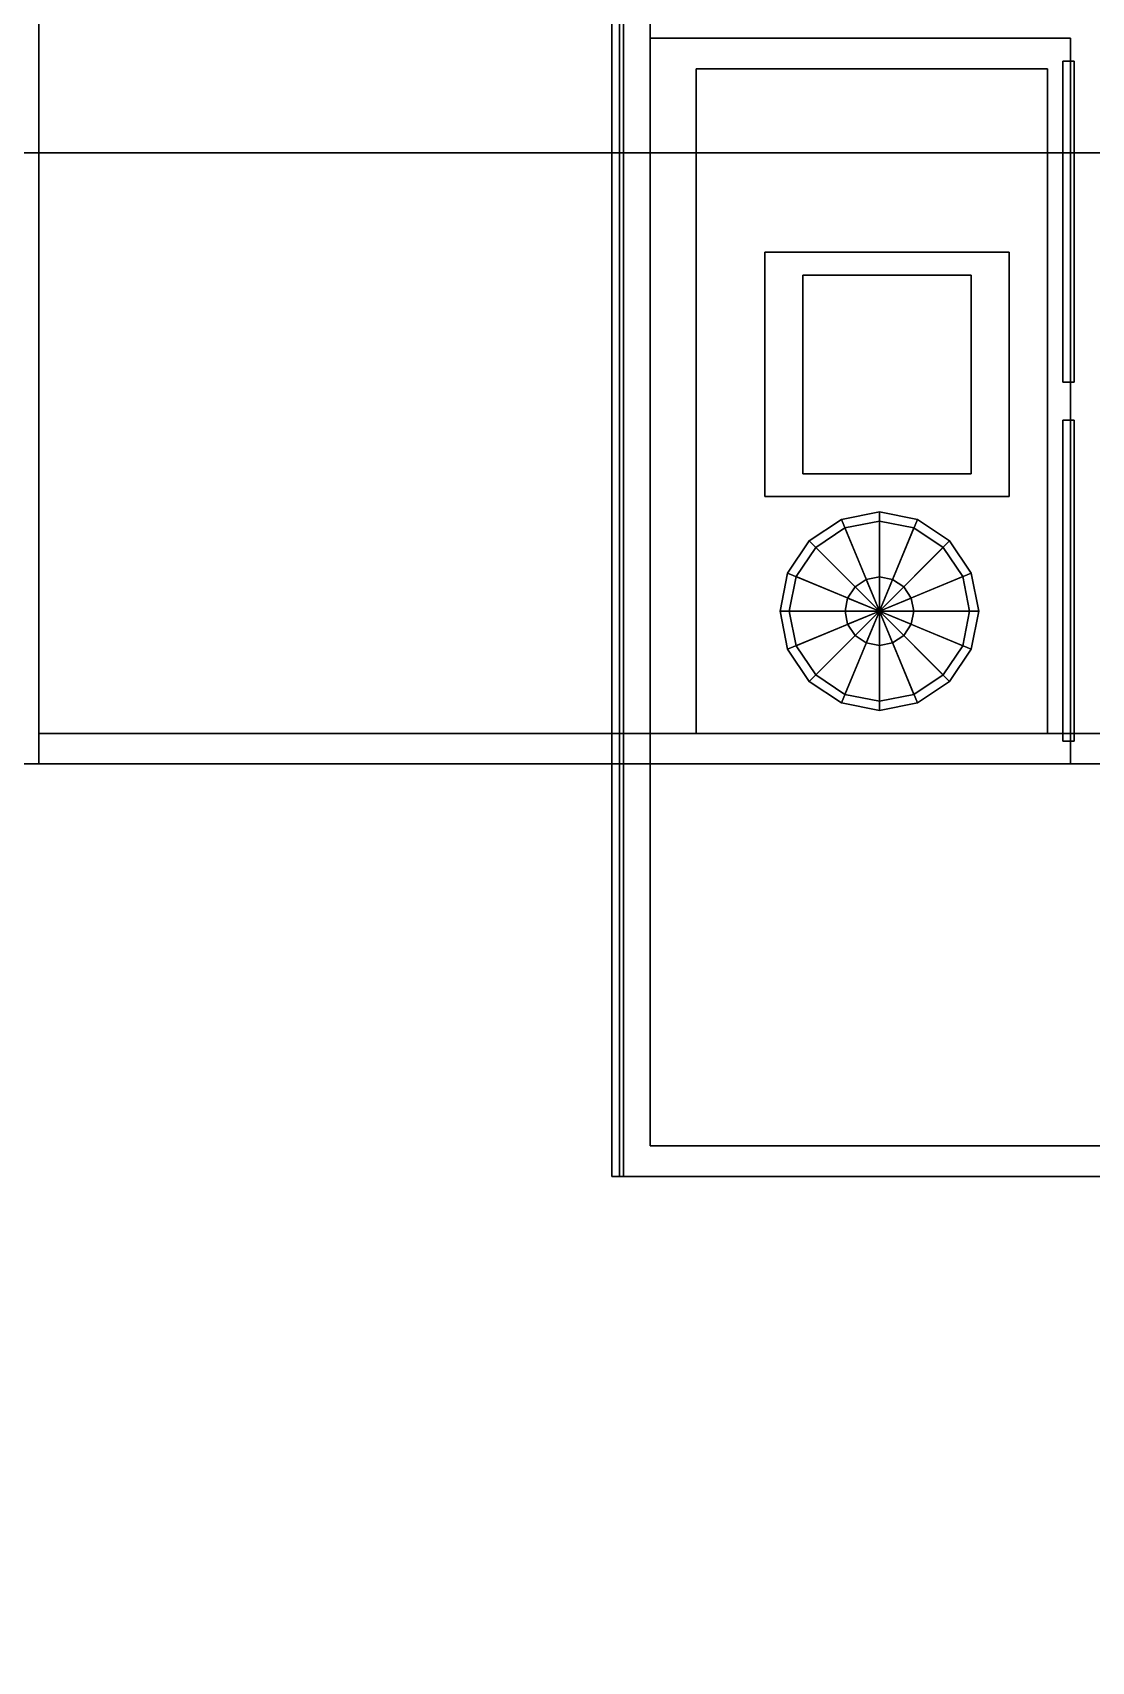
# Model space of a CAD drawing. Header units: millimetres. Extents: x -8000 to 18500, y -500 to 32500.
# Drawn here: x 1192 to 2578, y 2825 to 4958 of the extents above; entities that cross this region are included whole.
import ezdxf

# ---------------------------------------------------------------- set-up
doc = ezdxf.new("R2010")
doc.units = ezdxf.units.MM
for name, color, linetype in [('3D-BARISTA-BAR', 7, 'Continuous'), ('3D-COLUMNS', 7, 'Continuous'), ('3D-FINISH', 7, 'Continuous'), ('3D-GLAZING', 7, 'Continuous'), ('3D-LIGHTS', 7, 'Continuous'), ('3D-ROOF', 7, 'Continuous'), ('3D-SLABS', 7, 'Continuous')]:
    doc.layers.add(name, color=color, linetype=linetype)

msp = doc.modelspace()

# ---------------------------------------------------------------- linework, layer by layer
at = {"layer": '3D-BARISTA-BAR', "color": 7}
for points in [[(1960, 3460, 1460), (1960, 7040, 1460), (2640, 7040, 1460), (2640, 3460, 1460)], [(1960, 3460, 1460), (1960, 3460, 1510), (1960, 7040, 1510), (1960, 7040, 1460)], [(1960, 3460, 1510), (2640, 3460, 1510), (2640, 7040, 1510), (1960, 7040, 1510)], [(2000, 3500, 600), (2000, 7000, 600), (2600, 7000, 600), (2600, 3500, 600)], [(2000, 3500, 600), (2000, 3500, 1460), (2000, 7000, 1460), (2000, 7000, 600)], [(2000, 3500, 1460), (2600, 3500, 1460), (2600, 7000, 1460), (2000, 7000, 1460)], [(2000, 4000, 600), (2000, 4950, 600), (2550, 4950, 600), (2550, 4000, 600)], [(2000, 4950, 600), (2000, 4950, 1440), (2550, 4950, 1440), (2550, 4950, 600)], [(2000, 4000, 600), (2000, 4000, 1440), (2000, 4950, 1440), (2000, 4950, 600)], [(2000, 4000, 1440), (2550, 4000, 1440), (2550, 4950, 1440), (2000, 4950, 1440)], [(2550, 4000, 600), (2550, 4950, 600), (2550, 4950, 1440), (2550, 4000, 1440)], [(2060, 4040, 1020), (2060, 4910, 1020), (2520, 4910, 1020), (2520, 4040, 1020)], [(2060, 4910, 1020), (2060, 4910, 1035), (2520, 4910, 1035), (2520, 4910, 1020)], [(2060, 4040, 1020), (2060, 4040, 1035), (2060, 4910, 1035), (2060, 4910, 1020)], [(2060, 4040, 1035), (2520, 4040, 1035), (2520, 4910, 1035), (2060, 4910, 1035)], [(2520, 4040, 1020), (2520, 4910, 1020), (2520, 4910, 1035), (2520, 4040, 1035)], [(2540, 4500, 640), (2540, 4920, 640), (2555, 4920, 640), (2555, 4500, 640)], [(2540, 4920, 640), (2540, 4920, 1400), (2555, 4920, 1400), (2555, 4920, 640)], [(2540, 4500, 640), (2540, 4500, 1400), (2540, 4920, 1400), (2540, 4920, 640)], [(2540, 4500, 1400), (2555, 4500, 1400), (2555, 4920, 1400), (2540, 4920, 1400)], [(2555, 4500, 640), (2555, 4920, 640), (2555, 4920, 1400), (2555, 4500, 1400)], [(2150, 4350, 1510), (2150, 4670, 1510), (2470, 4670, 1510), (2470, 4350, 1510)], [(2150, 4670, 1510), (2150, 4670, 1690), (2470, 4670, 1690), (2470, 4670, 1510)], [(2150, 4350, 1510), (2150, 4350, 1690), (2150, 4670, 1690), (2150, 4670, 1510)], [(2150, 4350, 1690), (2470, 4350, 1690), (2470, 4670, 1690), (2150, 4670, 1690)], [(2470, 4350, 1510), (2470, 4670, 1510), (2470, 4670, 1690), (2470, 4350, 1690)], [(2200, 4380, 1690), (2200, 4640, 1690), (2420, 4640, 1690), (2420, 4380, 1690)], [(2200, 4640, 1690), (2200, 4640, 1710), (2420, 4640, 1710), (2420, 4640, 1690)], [(2200, 4380, 1690), (2200, 4380, 1710), (2200, 4640, 1710), (2200, 4640, 1690)], [(2200, 4380, 1710), (2420, 4380, 1710), (2420, 4640, 1710), (2200, 4640, 1710)], [(2420, 4380, 1690), (2420, 4640, 1690), (2420, 4640, 1710), (2420, 4380, 1710)], [(2540, 4500, 640), (2555, 4500, 640), (2555, 4500, 1400), (2540, 4500, 1400)], [(2540, 4030, 640), (2540, 4450, 640), (2555, 4450, 640), (2555, 4030, 640)], [(2540, 4450, 640), (2540, 4450, 1400), (2555, 4450, 1400), (2555, 4450, 640)], [(2540, 4030, 640), (2540, 4030, 1400), (2540, 4450, 1400), (2540, 4450, 640)], [(2540, 4030, 1400), (2555, 4030, 1400), (2555, 4450, 1400), (2540, 4450, 1400)], [(2555, 4030, 640), (2555, 4450, 640), (2555, 4450, 1400), (2555, 4030, 1400)], [(2200, 4380, 1690), (2420, 4380, 1690), (2420, 4380, 1710), (2200, 4380, 1710)], [(2150, 4350, 1510), (2470, 4350, 1510), (2470, 4350, 1690), (2150, 4350, 1690)], [(2060, 4040, 1020), (2520, 4040, 1020), (2520, 4040, 1035), (2060, 4040, 1035)], [(2540, 4030, 640), (2555, 4030, 640), (2555, 4030, 1400), (2540, 4030, 1400)], [(2000, 4000, 600), (2550, 4000, 600), (2550, 4000, 1440), (2000, 4000, 1440)], [(2000, 3500, 600), (2600, 3500, 600), (2600, 3500, 1460), (2000, 3500, 1460)], [(1960, 3460, 1460), (2640, 3460, 1460), (2640, 3460, 1510), (1960, 3460, 1510)]]:
    msp.add_3dface(points, dxfattribs=at)
at = {"layer": '3D-COLUMNS', "color": 7}
for points in [[(0, 4800, 3600), (0, 5200, 3600), (10000, 5200, 3600), (10000, 4800, 3600)], [(0, 4800, 3800), (10000, 4800, 3800), (10000, 5200, 3800), (0, 5200, 3800)], [(0, 4800, 3600), (10000, 4800, 3600), (10000, 4800, 3800), (0, 4800, 3800)]]:
    msp.add_3dface(points, dxfattribs=at)
at = {"layer": '3D-FINISH', "color": 7}
for points in [[(200, 200, 590), (200, 9800, 590), (9800, 9800, 590), (9800, 200, 590)], [(200, 200, 600), (9800, 200, 600), (9800, 9800, 600), (200, 9800, 600)], [(200, 200, 3990), (200, 9800, 3990), (9800, 9800, 3990), (9800, 200, 3990)], [(200, 200, 4000), (9800, 200, 4000), (9800, 9800, 4000), (200, 9800, 4000)]]:
    msp.add_3dface(points, dxfattribs=at)
at = {"layer": '3D-GLAZING', "color": 7}
for points in [[(1200, 4000, 4000), (1200, 4040, 4000), (3800, 4040, 4000), (3800, 4000, 4000)], [(1200, 4040, 4000), (1200, 4040, 5100), (3800, 4040, 5100), (3800, 4040, 4000)], [(1200, 4000, 4000), (1200, 4000, 5100), (1200, 4040, 5100), (1200, 4040, 4000)], [(1200, 4000, 5100), (3800, 4000, 5100), (3800, 4040, 5100), (1200, 4040, 5100)], [(1200, 4000, 4000), (3800, 4000, 4000), (3800, 4000, 5100), (1200, 4000, 5100)]]:
    msp.add_3dface(points, dxfattribs=at)
at = {"layer": '3D-LIGHTS', "color": 7}
for points in [[(1950, 3460, 1450), (1950, 7040, 1450), (1965, 7040, 1450), (1965, 3460, 1450)], [(1950, 3460, 1450), (1950, 3460, 1462), (1950, 7040, 1462), (1950, 7040, 1450)], [(1950, 3460, 1462), (1965, 3460, 1462), (1965, 7040, 1462), (1950, 7040, 1462)], [(1965, 3460, 1450), (1965, 7040, 1450), (1965, 7040, 1462), (1965, 3460, 1462)], [(2300, 4330, 2640), (2250.3, 4320.1, 2640), (2250.3, 4320.1, 2800), (2300, 4330, 2800)], [(2300, 4200, 2800), (2300, 4330, 2800), (2250.3, 4320.1, 2800), (2300, 4200, 2800)], [(2300, 4200, 2640), (2250.3, 4320.1, 2640), (2300, 4330, 2640), (2300, 4200, 2640)], [(2349.7, 4320.1, 2640), (2300, 4330, 2640), (2300, 4330, 2800), (2349.7, 4320.1, 2800)], [(2300, 4200, 2800), (2349.7, 4320.1, 2800), (2300, 4330, 2800), (2300, 4200, 2800)], [(2300, 4200, 2640), (2300, 4330, 2640), (2349.7, 4320.1, 2640), (2300, 4200, 2640)], [(2250.3, 4320.1, 2640), (2208.1, 4291.9, 2640), (2208.1, 4291.9, 2800), (2250.3, 4320.1, 2800)], [(2300, 4200, 2800), (2250.3, 4320.1, 2800), (2208.1, 4291.9, 2800), (2300, 4200, 2800)], [(2300, 4200, 2640), (2208.1, 4291.9, 2640), (2250.3, 4320.1, 2640), (2300, 4200, 2640)], [(2254.8, 4309, 2648), (2216.6, 4283.4, 2648), (2216.6, 4283.4, 2666), (2254.8, 4309, 2666)], [(2300, 4200, 2666), (2254.8, 4309, 2666), (2216.6, 4283.4, 2666), (2300, 4200, 2666)], [(2300, 4200, 2648), (2216.6, 4283.4, 2648), (2254.8, 4309, 2648), (2300, 4200, 2648)], [(2300, 4318, 2648), (2254.8, 4309, 2648), (2254.8, 4309, 2666), (2300, 4318, 2666)], [(2300, 4200, 2666), (2300, 4318, 2666), (2254.8, 4309, 2666), (2300, 4200, 2666)], [(2300, 4200, 2648), (2254.8, 4309, 2648), (2300, 4318, 2648), (2300, 4200, 2648)], [(2300, 4200, 2800), (2391.9, 4291.9, 2800), (2349.7, 4320.1, 2800), (2300, 4200, 2800)], [(2300, 4200, 2640), (2349.7, 4320.1, 2640), (2391.9, 4291.9, 2640), (2300, 4200, 2640)], [(2345.2, 4309, 2648), (2300, 4318, 2648), (2300, 4318, 2666), (2345.2, 4309, 2666)], [(2300, 4200, 2666), (2345.2, 4309, 2666), (2300, 4318, 2666), (2300, 4200, 2666)], [(2300, 4200, 2648), (2300, 4318, 2648), (2345.2, 4309, 2648), (2300, 4200, 2648)], [(2300, 4200, 2666), (2383.4, 4283.4, 2666), (2345.2, 4309, 2666), (2300, 4200, 2666)], [(2300, 4200, 2648), (2345.2, 4309, 2648), (2383.4, 4283.4, 2648), (2300, 4200, 2648)], [(2383.4, 4283.4, 2648), (2345.2, 4309, 2648), (2345.2, 4309, 2666), (2383.4, 4283.4, 2666)], [(2391.9, 4291.9, 2640), (2349.7, 4320.1, 2640), (2349.7, 4320.1, 2800), (2391.9, 4291.9, 2800)], [(2208.1, 4291.9, 2640), (2179.9, 4249.7, 2640), (2179.9, 4249.7, 2800), (2208.1, 4291.9, 2800)], [(2300, 4200, 2800), (2208.1, 4291.9, 2800), (2179.9, 4249.7, 2800), (2300, 4200, 2800)], [(2300, 4200, 2640), (2179.9, 4249.7, 2640), (2208.1, 4291.9, 2640), (2300, 4200, 2640)], [(2300, 4200, 2800), (2420.1, 4249.7, 2800), (2391.9, 4291.9, 2800), (2300, 4200, 2800)], [(2300, 4200, 2640), (2391.9, 4291.9, 2640), (2420.1, 4249.7, 2640), (2300, 4200, 2640)], [(2420.1, 4249.7, 2640), (2391.9, 4291.9, 2640), (2391.9, 4291.9, 2800), (2420.1, 4249.7, 2800)], [(2216.6, 4283.4, 2648), (2191, 4245.2, 2648), (2191, 4245.2, 2666), (2216.6, 4283.4, 2666)], [(2300, 4200, 2666), (2216.6, 4283.4, 2666), (2191, 4245.2, 2666), (2300, 4200, 2666)], [(2300, 4200, 2648), (2191, 4245.2, 2648), (2216.6, 4283.4, 2648), (2300, 4200, 2648)], [(2300, 4200, 2666), (2409, 4245.2, 2666), (2383.4, 4283.4, 2666), (2300, 4200, 2666)], [(2300, 4200, 2648), (2383.4, 4283.4, 2648), (2409, 4245.2, 2648), (2300, 4200, 2648)], [(2409, 4245.2, 2648), (2383.4, 4283.4, 2648), (2383.4, 4283.4, 2666), (2409, 4245.2, 2666)], [(2179.9, 4249.7, 2640), (2170, 4200, 2640), (2170, 4200, 2800), (2179.9, 4249.7, 2800)], [(2300, 4200, 2800), (2179.9, 4249.7, 2800), (2170, 4200, 2800), (2300, 4200, 2800)], [(2300, 4200, 2640), (2170, 4200, 2640), (2179.9, 4249.7, 2640), (2300, 4200, 2640)], [(2191, 4245.2, 2648), (2182, 4200, 2648), (2182, 4200, 2666), (2191, 4245.2, 2666)], [(2300, 4200, 2666), (2191, 4245.2, 2666), (2182, 4200, 2666), (2300, 4200, 2666)], [(2300, 4200, 2648), (2182, 4200, 2648), (2191, 4245.2, 2648), (2300, 4200, 2648)], [(2300, 4245, 3780), (2282.8, 4241.6, 3780), (2282.8, 4241.6, 3800), (2300, 4245, 3800)], [(2300, 4200, 3800), (2300, 4245, 3800), (2282.8, 4241.6, 3800), (2300, 4200, 3800)], [(2300, 4200, 3780), (2282.8, 4241.6, 3780), (2300, 4245, 3780), (2300, 4200, 3780)], [(2300, 4200, 2800), (2430, 4200, 2800), (2420.1, 4249.7, 2800), (2300, 4200, 2800)], [(2300, 4200, 2640), (2420.1, 4249.7, 2640), (2430, 4200, 2640), (2300, 4200, 2640)], [(2300, 4200, 2666), (2418, 4200, 2666), (2409, 4245.2, 2666), (2300, 4200, 2666)], [(2300, 4200, 2648), (2409, 4245.2, 2648), (2418, 4200, 2648), (2300, 4200, 2648)], [(2317.2, 4241.6, 3780), (2300, 4245, 3780), (2300, 4245, 3800), (2317.2, 4241.6, 3800)], [(2300, 4200, 3800), (2317.2, 4241.6, 3800), (2300, 4245, 3800), (2300, 4200, 3800)], [(2300, 4200, 3780), (2300, 4245, 3780), (2317.2, 4241.6, 3780), (2300, 4200, 3780)], [(2418, 4200, 2648), (2409, 4245.2, 2648), (2409, 4245.2, 2666), (2418, 4200, 2666)], [(2430, 4200, 2640), (2420.1, 4249.7, 2640), (2420.1, 4249.7, 2800), (2430, 4200, 2800)], [(2268.2, 4231.8, 3780), (2258.4, 4217.2, 3780), (2258.4, 4217.2, 3800), (2268.2, 4231.8, 3800)], [(2300, 4200, 3800), (2268.2, 4231.8, 3800), (2258.4, 4217.2, 3800), (2300, 4200, 3800)], [(2300, 4200, 3780), (2258.4, 4217.2, 3780), (2268.2, 4231.8, 3780), (2300, 4200, 3780)], [(2282.8, 4241.6, 3780), (2268.2, 4231.8, 3780), (2268.2, 4231.8, 3800), (2282.8, 4241.6, 3800)], [(2300, 4200, 3800), (2282.8, 4241.6, 3800), (2268.2, 4231.8, 3800), (2300, 4200, 3800)], [(2300, 4200, 3780), (2268.2, 4231.8, 3780), (2282.8, 4241.6, 3780), (2300, 4200, 3780)], [(2300, 4200, 3800), (2331.8, 4231.8, 3800), (2317.2, 4241.6, 3800), (2300, 4200, 3800)], [(2300, 4200, 3780), (2317.2, 4241.6, 3780), (2331.8, 4231.8, 3780), (2300, 4200, 3780)], [(2300, 4200, 3800), (2341.6, 4217.2, 3800), (2331.8, 4231.8, 3800), (2300, 4200, 3800)], [(2300, 4200, 3780), (2331.8, 4231.8, 3780), (2341.6, 4217.2, 3780), (2300, 4200, 3780)], [(2331.8, 4231.8, 3780), (2317.2, 4241.6, 3780), (2317.2, 4241.6, 3800), (2331.8, 4231.8, 3800)], [(2341.6, 4217.2, 3780), (2331.8, 4231.8, 3780), (2331.8, 4231.8, 3800), (2341.6, 4217.2, 3800)], [(2258.4, 4217.2, 3780), (2255, 4200, 3780), (2255, 4200, 3800), (2258.4, 4217.2, 3800)], [(2300, 4200, 3800), (2258.4, 4217.2, 3800), (2255, 4200, 3800), (2300, 4200, 3800)], [(2300, 4200, 3780), (2255, 4200, 3780), (2258.4, 4217.2, 3780), (2300, 4200, 3780)], [(2296.3, 4201.5, 2800), (2296, 4200, 2800), (2296, 4200, 3780), (2296.3, 4201.5, 3780)], [(2300, 4200, 3780), (2296.3, 4201.5, 3780), (2296, 4200, 3780), (2300, 4200, 3780)], [(2300, 4200, 2800), (2296, 4200, 2800), (2296.3, 4201.5, 2800), (2300, 4200, 2800)], [(2297.2, 4202.8, 2800), (2296.3, 4201.5, 2800), (2296.3, 4201.5, 3780), (2297.2, 4202.8, 3780)], [(2300, 4200, 3780), (2297.2, 4202.8, 3780), (2296.3, 4201.5, 3780), (2300, 4200, 3780)], [(2300, 4200, 2800), (2296.3, 4201.5, 2800), (2297.2, 4202.8, 2800), (2300, 4200, 2800)], [(2298.5, 4203.7, 2800), (2297.2, 4202.8, 2800), (2297.2, 4202.8, 3780), (2298.5, 4203.7, 3780)], [(2300, 4200, 3780), (2298.5, 4203.7, 3780), (2297.2, 4202.8, 3780), (2300, 4200, 3780)], [(2300, 4200, 2800), (2297.2, 4202.8, 2800), (2298.5, 4203.7, 2800), (2300, 4200, 2800)], [(2300, 4204, 2800), (2298.5, 4203.7, 2800), (2298.5, 4203.7, 3780), (2300, 4204, 3780)], [(2300, 4200, 3780), (2300, 4204, 3780), (2298.5, 4203.7, 3780), (2300, 4200, 3780)], [(2300, 4200, 2800), (2298.5, 4203.7, 2800), (2300, 4204, 2800), (2300, 4200, 2800)], [(2300, 4200, 3800), (2345, 4200, 3800), (2341.6, 4217.2, 3800), (2300, 4200, 3800)], [(2300, 4200, 3780), (2341.6, 4217.2, 3780), (2345, 4200, 3780), (2300, 4200, 3780)], [(2301.5, 4203.7, 2800), (2300, 4204, 2800), (2300, 4204, 3780), (2301.5, 4203.7, 3780)], [(2300, 4200, 3780), (2301.5, 4203.7, 3780), (2300, 4204, 3780), (2300, 4200, 3780)], [(2300, 4200, 2800), (2300, 4204, 2800), (2301.5, 4203.7, 2800), (2300, 4200, 2800)], [(2300, 4200, 3780), (2302.8, 4202.8, 3780), (2301.5, 4203.7, 3780), (2300, 4200, 3780)], [(2300, 4200, 2800), (2301.5, 4203.7, 2800), (2302.8, 4202.8, 2800), (2300, 4200, 2800)], [(2300, 4200, 3780), (2303.7, 4201.5, 3780), (2302.8, 4202.8, 3780), (2300, 4200, 3780)], [(2300, 4200, 2800), (2302.8, 4202.8, 2800), (2303.7, 4201.5, 2800), (2300, 4200, 2800)], [(2300, 4200, 3780), (2304, 4200, 3780), (2303.7, 4201.5, 3780), (2300, 4200, 3780)], [(2300, 4200, 2800), (2303.7, 4201.5, 2800), (2304, 4200, 2800), (2300, 4200, 2800)], [(2302.8, 4202.8, 2800), (2301.5, 4203.7, 2800), (2301.5, 4203.7, 3780), (2302.8, 4202.8, 3780)], [(2303.7, 4201.5, 2800), (2302.8, 4202.8, 2800), (2302.8, 4202.8, 3780), (2303.7, 4201.5, 3780)], [(2304, 4200, 2800), (2303.7, 4201.5, 2800), (2303.7, 4201.5, 3780), (2304, 4200, 3780)], [(2345, 4200, 3780), (2341.6, 4217.2, 3780), (2341.6, 4217.2, 3800), (2345, 4200, 3800)], [(2170, 4200, 2640), (2179.9, 4150.3, 2640), (2179.9, 4150.3, 2800), (2170, 4200, 2800)], [(2300, 4200, 2800), (2170, 4200, 2800), (2179.9, 4150.3, 2800), (2300, 4200, 2800)], [(2300, 4200, 2640), (2179.9, 4150.3, 2640), (2170, 4200, 2640), (2300, 4200, 2640)], [(2300, 4200, 2800), (2179.9, 4150.3, 2800), (2208.1, 4108.1, 2800), (2300, 4200, 2800)], [(2300, 4200, 2640), (2208.1, 4108.1, 2640), (2179.9, 4150.3, 2640), (2300, 4200, 2640)], [(2182, 4200, 2648), (2191, 4154.8, 2648), (2191, 4154.8, 2666), (2182, 4200, 2666)], [(2300, 4200, 2666), (2182, 4200, 2666), (2191, 4154.8, 2666), (2300, 4200, 2666)], [(2300, 4200, 2648), (2191, 4154.8, 2648), (2182, 4200, 2648), (2300, 4200, 2648)], [(2300, 4200, 2666), (2191, 4154.8, 2666), (2216.6, 4116.6, 2666), (2300, 4200, 2666)], [(2300, 4200, 2648), (2216.6, 4116.6, 2648), (2191, 4154.8, 2648), (2300, 4200, 2648)], [(2300, 4200, 2800), (2208.1, 4108.1, 2800), (2250.3, 4079.9, 2800), (2300, 4200, 2800)], [(2300, 4200, 2640), (2250.3, 4079.9, 2640), (2208.1, 4108.1, 2640), (2300, 4200, 2640)], [(2300, 4200, 2666), (2216.6, 4116.6, 2666), (2254.8, 4091, 2666), (2300, 4200, 2666)], [(2300, 4200, 2648), (2254.8, 4091, 2648), (2216.6, 4116.6, 2648), (2300, 4200, 2648)], [(2300, 4200, 2800), (2250.3, 4079.9, 2800), (2300, 4070, 2800), (2300, 4200, 2800)], [(2300, 4200, 2640), (2300, 4070, 2640), (2250.3, 4079.9, 2640), (2300, 4200, 2640)], [(2300, 4200, 2666), (2254.8, 4091, 2666), (2300, 4082, 2666), (2300, 4200, 2666)], [(2300, 4200, 2648), (2300, 4082, 2648), (2254.8, 4091, 2648), (2300, 4200, 2648)], [(2255, 4200, 3780), (2258.4, 4182.8, 3780), (2258.4, 4182.8, 3800), (2255, 4200, 3800)], [(2300, 4200, 3800), (2255, 4200, 3800), (2258.4, 4182.8, 3800), (2300, 4200, 3800)], [(2300, 4200, 3780), (2258.4, 4182.8, 3780), (2255, 4200, 3780), (2300, 4200, 3780)], [(2300, 4200, 3800), (2258.4, 4182.8, 3800), (2268.2, 4168.2, 3800), (2300, 4200, 3800)], [(2300, 4200, 3780), (2268.2, 4168.2, 3780), (2258.4, 4182.8, 3780), (2300, 4200, 3780)], [(2258.4, 4182.8, 3780), (2268.2, 4168.2, 3780), (2268.2, 4168.2, 3800), (2258.4, 4182.8, 3800)], [(2300, 4200, 3800), (2268.2, 4168.2, 3800), (2282.8, 4158.4, 3800), (2300, 4200, 3800)], [(2300, 4200, 3780), (2282.8, 4158.4, 3780), (2268.2, 4168.2, 3780), (2300, 4200, 3780)], [(2300, 4200, 3800), (2282.8, 4158.4, 3800), (2300, 4155, 3800), (2300, 4200, 3800)], [(2300, 4200, 3780), (2300, 4155, 3780), (2282.8, 4158.4, 3780), (2300, 4200, 3780)], [(2296, 4200, 2800), (2296.3, 4198.5, 2800), (2296.3, 4198.5, 3780), (2296, 4200, 3780)], [(2300, 4200, 3780), (2296, 4200, 3780), (2296.3, 4198.5, 3780), (2300, 4200, 3780)], [(2300, 4200, 2800), (2296.3, 4198.5, 2800), (2296, 4200, 2800), (2300, 4200, 2800)], [(2300, 4200, 3780), (2296.3, 4198.5, 3780), (2297.2, 4197.2, 3780), (2300, 4200, 3780)], [(2300, 4200, 2800), (2297.2, 4197.2, 2800), (2296.3, 4198.5, 2800), (2300, 4200, 2800)], [(2296.3, 4198.5, 2800), (2297.2, 4197.2, 2800), (2297.2, 4197.2, 3780), (2296.3, 4198.5, 3780)], [(2300, 4200, 3780), (2297.2, 4197.2, 3780), (2298.5, 4196.3, 3780), (2300, 4200, 3780)], [(2300, 4200, 2800), (2298.5, 4196.3, 2800), (2297.2, 4197.2, 2800), (2300, 4200, 2800)], [(2297.2, 4197.2, 2800), (2298.5, 4196.3, 2800), (2298.5, 4196.3, 3780), (2297.2, 4197.2, 3780)], [(2300, 4200, 3780), (2298.5, 4196.3, 3780), (2300, 4196, 3780), (2300, 4200, 3780)], [(2300, 4200, 2800), (2300, 4196, 2800), (2298.5, 4196.3, 2800), (2300, 4200, 2800)], [(2298.5, 4196.3, 2800), (2300, 4196, 2800), (2300, 4196, 3780), (2298.5, 4196.3, 3780)], [(2300, 4200, 3800), (2300, 4155, 3800), (2317.2, 4158.4, 3800), (2300, 4200, 3800)], [(2300, 4200, 3780), (2317.2, 4158.4, 3780), (2300, 4155, 3780), (2300, 4200, 3780)], [(2300, 4200, 3800), (2317.2, 4158.4, 3800), (2331.8, 4168.2, 3800), (2300, 4200, 3800)], [(2300, 4200, 3780), (2331.8, 4168.2, 3780), (2317.2, 4158.4, 3780), (2300, 4200, 3780)], [(2300, 4200, 3800), (2331.8, 4168.2, 3800), (2341.6, 4182.8, 3800), (2300, 4200, 3800)], [(2300, 4200, 3780), (2341.6, 4182.8, 3780), (2331.8, 4168.2, 3780), (2300, 4200, 3780)], [(2300, 4200, 3800), (2341.6, 4182.8, 3800), (2345, 4200, 3800), (2300, 4200, 3800)], [(2300, 4200, 3780), (2345, 4200, 3780), (2341.6, 4182.8, 3780), (2300, 4200, 3780)], [(2300, 4200, 3780), (2300, 4196, 3780), (2301.5, 4196.3, 3780), (2300, 4200, 3780)], [(2300, 4200, 2800), (2301.5, 4196.3, 2800), (2300, 4196, 2800), (2300, 4200, 2800)], [(2300, 4200, 3780), (2301.5, 4196.3, 3780), (2302.8, 4197.2, 3780), (2300, 4200, 3780)], [(2300, 4200, 2800), (2302.8, 4197.2, 2800), (2301.5, 4196.3, 2800), (2300, 4200, 2800)], [(2300, 4200, 3780), (2302.8, 4197.2, 3780), (2303.7, 4198.5, 3780), (2300, 4200, 3780)], [(2300, 4200, 2800), (2303.7, 4198.5, 2800), (2302.8, 4197.2, 2800), (2300, 4200, 2800)], [(2300, 4200, 3780), (2303.7, 4198.5, 3780), (2304, 4200, 3780), (2300, 4200, 3780)], [(2300, 4200, 2800), (2304, 4200, 2800), (2303.7, 4198.5, 2800), (2300, 4200, 2800)], [(2300, 4200, 2800), (2300, 4070, 2800), (2349.7, 4079.9, 2800), (2300, 4200, 2800)], [(2300, 4200, 2640), (2349.7, 4079.9, 2640), (2300, 4070, 2640), (2300, 4200, 2640)], [(2300, 4200, 2800), (2349.7, 4079.9, 2800), (2391.9, 4108.1, 2800), (2300, 4200, 2800)], [(2300, 4200, 2640), (2391.9, 4108.1, 2640), (2349.7, 4079.9, 2640), (2300, 4200, 2640)], [(2300, 4200, 2800), (2391.9, 4108.1, 2800), (2420.1, 4150.3, 2800), (2300, 4200, 2800)], [(2300, 4200, 2640), (2420.1, 4150.3, 2640), (2391.9, 4108.1, 2640), (2300, 4200, 2640)], [(2300, 4200, 2800), (2420.1, 4150.3, 2800), (2430, 4200, 2800), (2300, 4200, 2800)], [(2300, 4200, 2640), (2430, 4200, 2640), (2420.1, 4150.3, 2640), (2300, 4200, 2640)], [(2300, 4200, 2666), (2300, 4082, 2666), (2345.2, 4091, 2666), (2300, 4200, 2666)], [(2300, 4200, 2648), (2345.2, 4091, 2648), (2300, 4082, 2648), (2300, 4200, 2648)], [(2300, 4200, 2666), (2345.2, 4091, 2666), (2383.4, 4116.6, 2666), (2300, 4200, 2666)], [(2300, 4200, 2648), (2383.4, 4116.6, 2648), (2345.2, 4091, 2648), (2300, 4200, 2648)], [(2300, 4200, 2666), (2383.4, 4116.6, 2666), (2409, 4154.8, 2666), (2300, 4200, 2666)], [(2300, 4200, 2648), (2409, 4154.8, 2648), (2383.4, 4116.6, 2648), (2300, 4200, 2648)], [(2300, 4200, 2666), (2409, 4154.8, 2666), (2418, 4200, 2666), (2300, 4200, 2666)], [(2300, 4200, 2648), (2418, 4200, 2648), (2409, 4154.8, 2648), (2300, 4200, 2648)], [(2300, 4196, 2800), (2301.5, 4196.3, 2800), (2301.5, 4196.3, 3780), (2300, 4196, 3780)], [(2301.5, 4196.3, 2800), (2302.8, 4197.2, 2800), (2302.8, 4197.2, 3780), (2301.5, 4196.3, 3780)], [(2302.8, 4197.2, 2800), (2303.7, 4198.5, 2800), (2303.7, 4198.5, 3780), (2302.8, 4197.2, 3780)], [(2303.7, 4198.5, 2800), (2304, 4200, 2800), (2304, 4200, 3780), (2303.7, 4198.5, 3780)], [(2331.8, 4168.2, 3780), (2341.6, 4182.8, 3780), (2341.6, 4182.8, 3800), (2331.8, 4168.2, 3800)], [(2341.6, 4182.8, 3780), (2345, 4200, 3780), (2345, 4200, 3800), (2341.6, 4182.8, 3800)], [(2409, 4154.8, 2648), (2418, 4200, 2648), (2418, 4200, 2666), (2409, 4154.8, 2666)], [(2420.1, 4150.3, 2640), (2430, 4200, 2640), (2430, 4200, 2800), (2420.1, 4150.3, 2800)], [(2268.2, 4168.2, 3780), (2282.8, 4158.4, 3780), (2282.8, 4158.4, 3800), (2268.2, 4168.2, 3800)], [(2282.8, 4158.4, 3780), (2300, 4155, 3780), (2300, 4155, 3800), (2282.8, 4158.4, 3800)], [(2300, 4155, 3780), (2317.2, 4158.4, 3780), (2317.2, 4158.4, 3800), (2300, 4155, 3800)], [(2317.2, 4158.4, 3780), (2331.8, 4168.2, 3780), (2331.8, 4168.2, 3800), (2317.2, 4158.4, 3800)], [(2179.9, 4150.3, 2640), (2208.1, 4108.1, 2640), (2208.1, 4108.1, 2800), (2179.9, 4150.3, 2800)], [(2191, 4154.8, 2648), (2216.6, 4116.6, 2648), (2216.6, 4116.6, 2666), (2191, 4154.8, 2666)], [(2383.4, 4116.6, 2648), (2409, 4154.8, 2648), (2409, 4154.8, 2666), (2383.4, 4116.6, 2666)], [(2391.9, 4108.1, 2640), (2420.1, 4150.3, 2640), (2420.1, 4150.3, 2800), (2391.9, 4108.1, 2800)], [(2216.6, 4116.6, 2648), (2254.8, 4091, 2648), (2254.8, 4091, 2666), (2216.6, 4116.6, 2666)], [(2345.2, 4091, 2648), (2383.4, 4116.6, 2648), (2383.4, 4116.6, 2666), (2345.2, 4091, 2666)], [(2208.1, 4108.1, 2640), (2250.3, 4079.9, 2640), (2250.3, 4079.9, 2800), (2208.1, 4108.1, 2800)], [(2349.7, 4079.9, 2640), (2391.9, 4108.1, 2640), (2391.9, 4108.1, 2800), (2349.7, 4079.9, 2800)], [(2250.3, 4079.9, 2640), (2300, 4070, 2640), (2300, 4070, 2800), (2250.3, 4079.9, 2800)], [(2254.8, 4091, 2648), (2300, 4082, 2648), (2300, 4082, 2666), (2254.8, 4091, 2666)], [(2300, 4082, 2648), (2345.2, 4091, 2648), (2345.2, 4091, 2666), (2300, 4082, 2666)], [(2300, 4070, 2640), (2349.7, 4079.9, 2640), (2349.7, 4079.9, 2800), (2300, 4070, 2800)], [(1950, 3460, 1450), (1965, 3460, 1450), (1965, 3460, 1462), (1950, 3460, 1462)]]:
    msp.add_3dface(points, dxfattribs=at)
at = {"layer": '3D-ROOF', "color": 7}
for points in [[(0, 0, 7000), (0, 10000, 7000), (10000, 10000, 7000), (10000, 0, 7000)], [(0, 0, 7200), (10000, 0, 7200), (10000, 10000, 7200), (0, 10000, 7200)]]:
    msp.add_3dface(points, dxfattribs=at)
at = {"layer": '3D-SLABS', "color": 7}
for points in [[(0, 0), (0, 10000), (10000, 10000), (10000, 0)], [(0, 0, 600), (10000, 0, 600), (10000, 10000, 600), (0, 10000, 600)], [(0, 4000, 3800), (0, 7500, 3800), (1200, 7500, 3800), (1200, 4000, 3800)], [(0, 4000, 4000), (1200, 4000, 4000), (1200, 7500, 4000), (0, 7500, 4000)], [(1200, 4000, 3800), (1200, 7500, 3800), (1200, 7500, 4000), (1200, 4000, 4000)], [(0, 0, 3800), (0, 4000, 3800), (10000, 4000, 3800), (10000, 0, 3800)], [(0, 4000, 3800), (0, 4000, 4000), (10000, 4000, 4000), (10000, 4000, 3800)], [(0, 0, 4000), (10000, 0, 4000), (10000, 4000, 4000), (0, 4000, 4000)], [(0, 4000, 3800), (1200, 4000, 3800), (1200, 4000, 4000), (0, 4000, 4000)]]:
    msp.add_3dface(points, dxfattribs=at)

doc.saveas('drawing.dxf')
